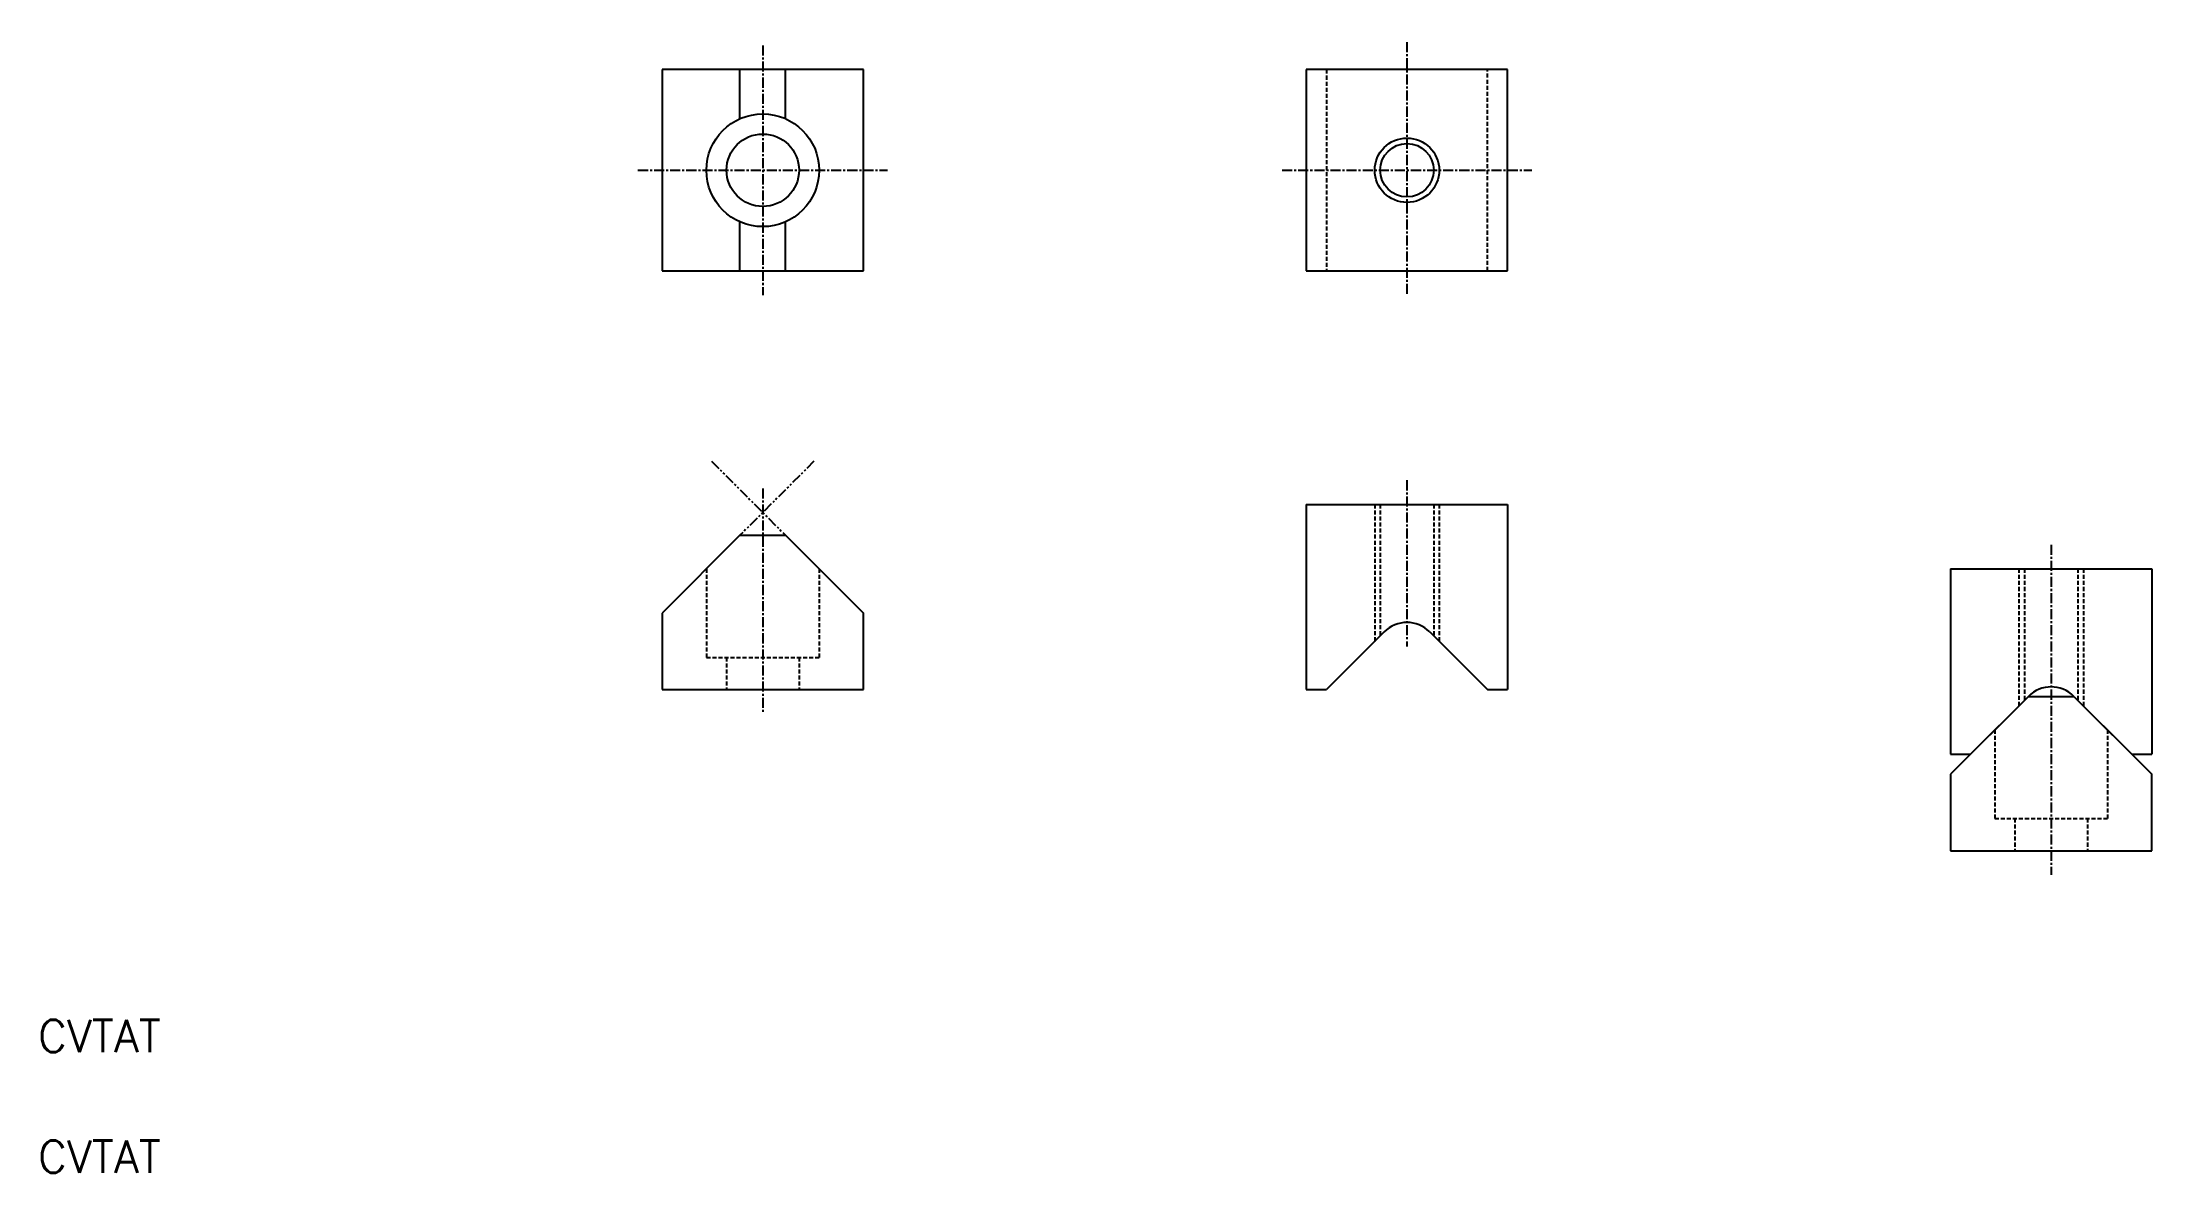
# Model space of a CAD drawing. Extents: x 11 to 272, y 10 to 150.
import ezdxf

# ---------------------------------------------------------------- set-up
doc = ezdxf.new("R2010")
doc.units = 0
for name, pattern in [('CENTER', [2, 1.25, -0.25, 0.25, -0.25]), ('DASHED', [0.75, 0.5, -0.25]), ('PHANTOM', [2.5, 1.25, -0.25, 0.25, -0.25, 0.25, -0.25])]:
    doc.linetypes.add(name, pattern=pattern)
doc.layers.get('0').update_dxf_attribs({"linetype": 'CONTINUOUS'})
doc.layers.add('CENTER', color=1, linetype='CENTER')
doc.styles.get("Standard").update_dxf_attribs({"font": 'txt.shx', "bigfont": 'bigfont.shx'})

msp = doc.modelspace()

# ---------------------------------------------------------------- linework, layer by layer
at = {"color": 7, "linetype": 'CONTINUOUS'}
for p, q in [((112.5, 147), (87.5, 147)), ((112.5, 147), (87.5, 147)), ((87.5, 147), (87.5, 122)), ((87.5, 147), (87.5, 122)), ((97.17, 140.9), (97.17, 147)), ((97.17, 140.9), (97.17, 147)), ((102.83, 140.9), (102.83, 147)), ((102.83, 140.9), (102.83, 147)), ((112.5, 122), (112.5, 147)), ((112.5, 122), (112.5, 147)), ((192.5, 147), (167.5, 147)), ((192.5, 147), (167.5, 147)), ((167.5, 147), (167.5, 122)), ((167.5, 147), (167.5, 122)), ((192.5, 122), (192.5, 147)), ((192.5, 122), (192.5, 147)), ((87.5, 140.75), (87.5, 140.75)), ((87.5, 140.75), (87.5, 140.75)), ((167.5, 140.75), (167.5, 140.75)), ((167.5, 140.75), (167.5, 140.75)), ((87.5, 134.5), (87.5, 134.5)), ((87.5, 134.5), (87.5, 134.5)), ((167.5, 134.5), (167.5, 134.5)), ((167.5, 134.5), (167.5, 134.5)), ((97.17, 122), (97.17, 128.1)), ((97.17, 122), (97.17, 128.1)), ((102.83, 122), (102.83, 128.1)), ((102.83, 122), (102.83, 128.1)), ((87.5, 122), (112.5, 122)), ((87.5, 122), (112.5, 122)), ((167.5, 122), (192.5, 122)), ((167.5, 122), (192.5, 122)), ((167.5, 93), (192.5, 93)), ((167.5, 93), (167.5, 70)), ((192.5, 93), (192.5, 70)), ((97.17, 89.17), (87.5, 79.5)), ((97.17, 89.17), (102.83, 89.17)), ((102.83, 89.17), (112.5, 79.5)), ((247.5, 85), (247.5, 62)), ((247.5, 85), (272.5, 85)), ((272.5, 85), (272.5, 62)), ((87.5, 79.5), (87.5, 70)), ((112.5, 70), (112.5, 79.5)), ((177.17, 77.17), (170, 70)), ((182.83, 77.17), (190, 70)), ((87.5, 70), (112.5, 70)), ((167.5, 70), (170, 70)), ((190, 70), (192.5, 70)), ((257.17, 69.17), (247.5, 59.5)), ((257.17, 69.17), (250, 62)), ((257.17, 69.17), (262.83, 69.17)), ((262.83, 69.17), (272.5, 59.5)), ((262.83, 69.17), (270, 62)), ((247.5, 62), (250, 62)), ((270, 62), (272.5, 62)), ((247.5, 59.5), (247.5, 50)), ((272.5, 50), (272.5, 59.5)), ((247.5, 50), (272.5, 50))]:
    msp.add_line(p, q, dxfattribs=at)
at = {"color": 3, "linetype": 'DASHED'}
for p, q in [((170, 147), (170, 122)), ((190, 122), (190, 147)), ((176, 93), (176, 76)), ((176.68, 93), (176.68, 76.68)), ((183.32, 93), (183.32, 76.68)), ((184, 93), (184, 76)), ((93, 85), (93, 74)), ((107, 85), (107, 74)), ((256, 85), (256, 68)), ((256.68, 85), (256.68, 68.68)), ((263.32, 85), (263.32, 68.68)), ((264, 85), (264, 68)), ((93, 74), (107, 74)), ((95.5, 74), (95.5, 70)), ((104.5, 74), (104.5, 70)), ((253, 65), (253, 54)), ((267, 65), (267, 54)), ((253, 54), (267, 54)), ((255.5, 54), (255.5, 50)), ((264.5, 54), (264.5, 50))]:
    msp.add_line(p, q, dxfattribs=at)
at = {"color": 3, "linetype": 'PHANTOM'}
for p, q in [((93.64, 98.36), (102.83, 89.17)), ((106.36, 98.36), (97.17, 89.17))]:
    msp.add_line(p, q, dxfattribs=at)
at = {"color": 7, "linetype": 'CONTINUOUS'}
for centre, radius in [((100, 134.5), 7), ((100, 134.5), 4.5), ((180, 134.5), 3.32)]:
    msp.add_circle(centre, radius, dxfattribs=at)
at = {"color": 3, "linetype": 'CONTINUOUS'}
msp.add_circle((180, 134.5), 4, dxfattribs=at)
at = {"color": 7, "linetype": 'CONTINUOUS'}
for centre in [(180, 74.34), (260, 66.34)]:
    msp.add_arc(centre, 4, 45, 135, dxfattribs=at)
at = {"layer": 'CENTER', "color": 1, "linetype": 'CENTER'}
for p, q in [((100, 150), (100, 119)), ((100, 150), (100, 119)), ((180, 150.4), (180, 119)), ((84.5, 134.5), (115.5, 134.5)), ((84.5, 134.5), (115.5, 134.5)), ((164.5, 134.5), (195.5, 134.5)), ((164.5, 134.5), (195.5, 134.5)), ((100, 95), (100, 67)), ((180, 96), (180, 75.34)), ((260, 88), (260, 47))]:
    msp.add_line(p, q, dxfattribs=at)

# ---------------------------------------------------------------- texts
at = {"color": 7, "linetype": 'CONTINUOUS'}
for p in [(10, 25), (10, 10)]:
    msp.add_text('CVTAT', height=4, dxfattribs=at).set_placement(p)

doc.saveas('drawing.dxf')
